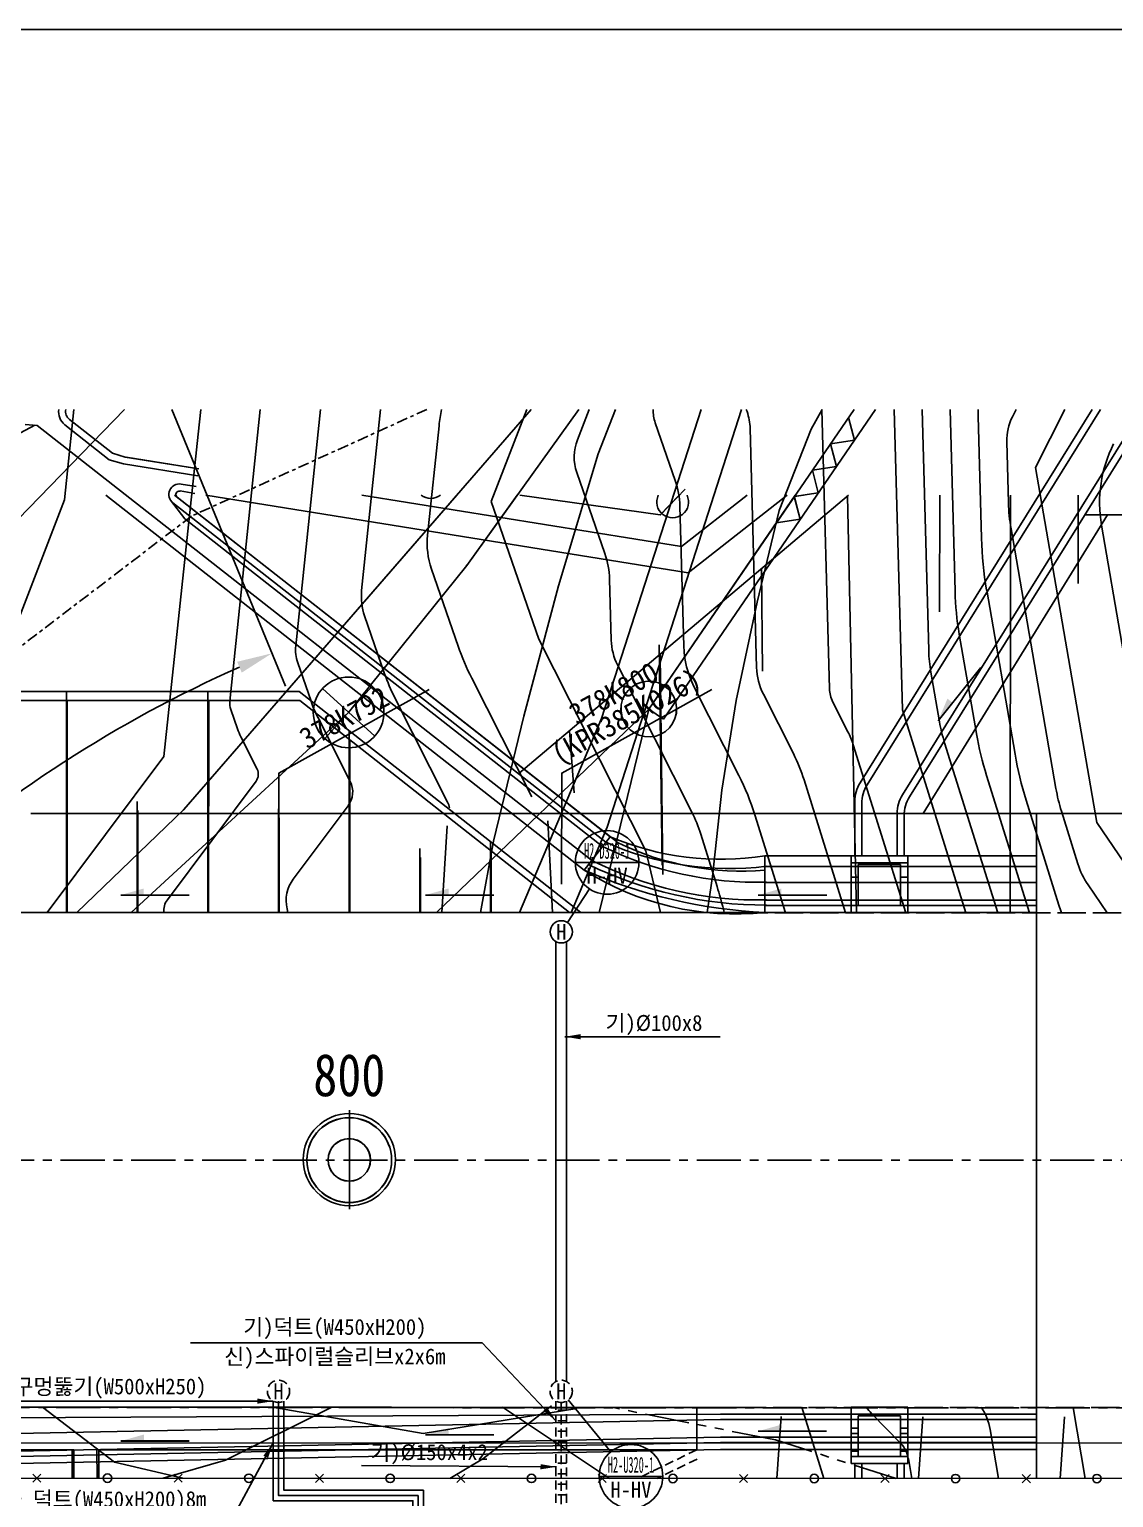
# Model space of a CAD drawing. Extents: x -143 to 185, y -2 to 126.
# Drawn here: x 43.11 to 73.8, y 35.12 to 76.66 of the extents above; entities that cross this region are included whole.
import ezdxf
from ezdxf.enums import TextEntityAlignment as Align

# ---------------------------------------------------------------- set-up
doc = ezdxf.new("R2010")
doc.units = 0
doc.header["$MEASUREMENT"] = 0
for name, pattern in [('A-CENTR01', [2, 1.25, -0.25, 0.25, -0.25]), ('CENTER', [2, 1.25, -0.25, 0.25, -0.25]), ('HIDDEN', [0.375, 0.25, -0.125]), ('PASUN', [1, 0.8, -0.2]), ('PHANTOM', [2.5, 1.25, -0.25, 0.25, -0.25, 0.25, -0.25])]:
    doc.linetypes.add(name, pattern=pattern)
for name, color, linetype in [('TT-BASE', 253, 'CONTINUOUS'), ('TT-CNTL', 1, 'A-CENTR01'), ('TT-LEAL', 1, 'CONTINUOUS'), ('TT-LEAT', 3, 'CONTINUOUS'), ('TX-PAPR', 2, 'CONTINUOUS'), ('TZ-LEAL', 1, 'CONTINUOUS'), ('TZ-LEAT', 3, 'CONTINUOUS'), ('TZ-LINE', 7, 'CONTINUOUS'), ('TZ-TEXT', 6, 'CONTINUOUS')]:
    doc.layers.add(name, color=color, linetype=linetype)
doc.styles.get("Standard").update_dxf_attribs({"font": 'GulimChe.ttf'})
doc.linetypes.add('TRACKS', pattern='A,0.15,[130,ltypeshp.shx,S=0.25,R=0,X=0,Y=0],0.15', length=0.3)
doc.dimstyles.new('D150', dxfattribs={"dimscale": 0.15, "dimtxt": 3, "dimasz": 3, "dimexe": 0.5, "dimexo": 0.5, "dimgap": 0.5, "dimtad": 1, "dimdec": 0, "dimzin": 1, "dimdsep": 46, "dimlunit": 6, "dimtxsty": 'Standard', "dimcen": 1, "dimclrd": 1, "dimclre": 1, "dimclrt": 3, "dimadec": 0, "dimazin": 0, "dimtfac": 1, "dimtdec": 0, "dimtix": 1, "dimtmove": 2, "dimatfit": 3, "dimfxl": 0, "dimtvp": 2, "dimlwd": -1, "dimlwe": -1, "dimarcsym": 0})

msp = doc.modelspace()

# ---------------------------------------------------------------- hatches: boundary and pattern name
at = {"layer": 'TT-BASE', "linetype": 'ByBlock'}
for points in [[(69.094, 57.725), (69.239, 57.609), (68.831, 57.099)], [(69.094, 57.725), (69.239, 57.609), (68.831, 57.099)], [(46.351, 52.353), (46.351, 52.168), (45.698, 52.168)], [(46.351, 52.353), (46.351, 52.168), (45.698, 52.168)], [(46.351, 52.35), (46.351, 52.164), (45.698, 52.164)], [(46.351, 52.35), (46.351, 52.164), (45.698, 52.164)], [(54.975, 52.353), (54.975, 52.168), (54.321, 52.168)], [(54.975, 52.353), (54.975, 52.168), (54.321, 52.168)], [(54.975, 52.35), (54.975, 52.165), (54.321, 52.164)], [(54.975, 52.35), (54.975, 52.165), (54.321, 52.164)], [(64.394, 52.353), (64.394, 52.168), (63.741, 52.168)], [(64.394, 52.353), (64.394, 52.168), (63.741, 52.168)], [(64.394, 52.35), (64.394, 52.165), (63.741, 52.164)], [(64.394, 52.35), (64.394, 52.165), (63.741, 52.164)], [(54.974, 37.083), (54.975, 36.898), (54.321, 36.898)], [(54.974, 37.083), (54.975, 36.898), (54.321, 36.898)], [(54.975, 37.08), (54.975, 36.895), (54.321, 36.894)], [(54.975, 37.08), (54.975, 36.895), (54.321, 36.894)], [(64.394, 37.183), (64.394, 36.998), (63.741, 36.998)], [(64.394, 37.183), (64.394, 36.998), (63.741, 36.998)], [(64.394, 37.18), (64.394, 36.995), (63.741, 36.994)], [(64.394, 37.18), (64.394, 36.995), (63.741, 36.994)], [(46.357, 36.905), (46.357, 36.719), (45.703, 36.719)], [(46.357, 36.905), (46.357, 36.719), (45.703, 36.719)]]:
    msp.add_hatch(color=256, dxfattribs=at).paths.add_polyline_path(points)

# ---------------------------------------------------------------- linework, layer by layer
at = {"layer": 'TT-BASE'}
for p, q in [((45.808, 65.908), (33.577, 53.318)), ((44.107, 63.349), (44.372, 65.908)), ((44.107, 63.349), (44.372, 65.908)), ((47.141, 65.908), (50.358, 58.082)), ((57.313, 65.909), (47.482, 54.586)), ((57.313, 65.909), (47.482, 54.586)), ((47.964, 65.908), (47.892, 65.206)), ((47.964, 65.908), (47.892, 65.206)), ((49.647, 65.908), (48.786, 57.654)), ((49.647, 65.908), (48.786, 57.654)), ((51.349, 65.908), (50.651, 59.218)), ((51.349, 65.908), (50.651, 59.218)), ((53.051, 65.909), (52.517, 60.783)), ((53.051, 65.909), (52.517, 60.783)), ((58.667, 65.909), (55.489, 61.496)), ((58.667, 65.909), (55.489, 61.496)), ((57.195, 65.909), (56.184, 63.298)), ((57.195, 65.909), (56.184, 63.298)), ((58.955, 65.909), (58.622, 65.05)), ((58.955, 65.909), (58.622, 65.05)), ((59.308, 57.162), (62.126, 65.909)), ((59.308, 57.162), (62.126, 65.909)), ((59.308, 57.162), (62.126, 65.909)), ((59.463, 54.091), (63.27, 65.909)), ((59.463, 54.091), (63.27, 65.909)), ((59.463, 54.091), (63.27, 65.909)), ((66.45, 65.909), (60.642, 57.43)), ((66.45, 65.909), (60.642, 57.43)), ((67.056, 65.909), (61.055, 57.148)), ((67.056, 65.909), (61.055, 57.148)), ((63.401, 65.909), (63.422, 65.848)), ((63.401, 65.909), (63.422, 65.848)), ((65.541, 65.909), (65.757, 58.007)), ((65.541, 65.909), (65.757, 58.007)), ((73.189, 65.909), (66.62, 55.343)), ((73.189, 65.909), (66.62, 55.343)), ((73.424, 65.909), (66.82, 55.286)), ((73.424, 65.909), (66.82, 55.286)), ((67.588, 65.909), (67.819, 57.406)), ((67.588, 65.909), (67.819, 57.406)), ((74.602, 65.909), (67.82, 55.001)), ((74.602, 65.909), (67.82, 55.001)), ((74.838, 65.909), (68.02, 54.944)), ((74.838, 65.909), (68.02, 54.944)), ((68.564, 59.084), (68.378, 65.909)), ((68.564, 59.084), (68.378, 65.909)), ((69.308, 60.762), (69.168, 65.909)), ((69.308, 60.762), (69.168, 65.909)), ((70.058, 62.264), (69.963, 65.721)), ((70.058, 62.264), (69.963, 65.721)), ((70.93, 65.696), (71.038, 65.909)), ((70.93, 65.696), (71.038, 65.909)), ((72.413, 65.909), (71.583, 64.269)), ((72.413, 65.909), (71.583, 64.269)), ((43.333, 65.452), (42.999, 65.486)), ((43.333, 65.452), (42.999, 65.486)), ((43.333, 65.452), (59.025, 53.15)), ((43.333, 65.452), (59.025, 53.15)), ((54.706, 65.447), (54.382, 62.348)), ((54.706, 65.447), (54.382, 62.348)), ((60.825, 65.53), (61.392, 63.896)), ((60.825, 65.53), (61.392, 63.896)), ((63.51, 65.368), (63.694, 58.609)), ((63.51, 65.368), (63.694, 58.609)), ((47.892, 65.206), (46.92, 56.089)), ((47.892, 65.206), (46.92, 56.089)), ((70.82, 63.266), (70.773, 64.995)), ((70.82, 63.266), (70.773, 64.995)), ((45.775, 64.364), (45.375, 64.486)), ((45.775, 64.364), (45.375, 64.486)), ((45.82, 64.559), (45.469, 64.667)), ((47.911, 64.223), (45.82, 64.559)), ((47.911, 64.223), (45.857, 64.553)), ((47.879, 64.026), (45.775, 64.364)), ((47.879, 64.026), (45.775, 64.364)), ((58.606, 64.122), (59.402, 61.827)), ((58.606, 64.122), (59.402, 61.827)), ((71.583, 64.269), (73.321, 54.218)), ((71.583, 64.269), (73.321, 54.218)), ((47.8, 63.532), (47.377, 63.6)), ((47.8, 63.532), (47.377, 63.6)), ((47.831, 63.73), (47.409, 63.797)), ((47.831, 63.73), (47.409, 63.797)), ((61.668, 63.652), (60.968, 62.913)), ((42.363, 58.818), (44.107, 63.349)), ((42.363, 58.818), (44.107, 63.349)), ((45.279, 63.482), (58.81, 52.874)), ((47.106, 63.344), (47.513, 62.81)), ((47.106, 63.344), (47.513, 62.81)), ((47.176, 63.265), (59.426, 53.662)), ((47.176, 63.265), (59.426, 53.662)), ((47.224, 63.482), (59.775, 53.642)), ((47.3, 63.423), (59.55, 53.819)), ((47.3, 63.423), (59.55, 53.819)), ((55.208, 63.482), (47.483, 54.586)), ((61.761, 61.287), (48.11, 63.482)), ((61.57, 62.027), (52.52, 63.482)), ((56.921, 63.482), (55.49, 61.496)), ((56.184, 63.298), (57.533, 59.408)), ((56.184, 63.298), (57.533, 59.408)), ((66.296, 63.482), (56.961, 55.605)), ((64.789, 63.482), (60.643, 57.43)), ((65.395, 63.482), (61.055, 57.147)), ((61.523, 63.175), (61.631, 59.211)), ((61.523, 63.175), (61.631, 59.211)), ((63.428, 63.482), (61.57, 62.027)), ((64.562, 63.482), (61.761, 61.287)), ((66.27, 63.461), (66.519, 51.667)), ((47.513, 62.81), (59.334, 53.544)), ((47.513, 62.81), (59.334, 53.544)), ((73.623, 62.925), (68.407, 54.475)), ((73.623, 62.925), (68.407, 54.475)), ((72.164, 55.184), (70.894, 62.531)), ((72.164, 55.184), (70.894, 62.531)), ((73.453, 62.637), (74.607, 55.96)), ((73.453, 62.637), (74.607, 55.96)), ((54.493, 61.39), (55.249, 59.211)), ((54.493, 61.39), (55.249, 59.211)), ((59.533, 61.106), (59.58, 59.378)), ((59.533, 61.106), (59.58, 59.378)), ((63.833, 61.404), (63.857, 58.505)), ((71.006, 56.151), (70.204, 60.793)), ((71.006, 56.151), (70.204, 60.793)), ((52.6, 60.065), (53.167, 58.43)), ((52.6, 60.065), (53.167, 58.43)), ((57.533, 59.408), (60.561, 53.414)), ((57.533, 59.408), (60.561, 53.414)), ((69.916, 56.734), (69.429, 59.548)), ((69.916, 56.734), (69.429, 59.548)), ((60.94, 59.246), (61.017, 53.011)), ((60.94, 59.246), (61.017, 53.011)), ((50.707, 58.739), (51.084, 57.65)), ((50.707, 58.739), (51.084, 57.65)), ((59.758, 58.677), (61.862, 54.51)), ((59.758, 58.677), (61.862, 54.51)), ((60.964, 58.983), (61.036, 52.747)), ((55.633, 58.303), (57.329, 54.947)), ((55.633, 58.303), (57.329, 54.947)), ((68.867, 57.07), (68.624, 58.477)), ((68.867, 57.07), (68.624, 58.477)), ((50.749, 57.923), (42.165, 57.923)), ((50.749, 57.923), (42.165, 57.923)), ((44.165, 51.673), (44.165, 57.923)), ((44.165, 51.673), (44.165, 57.923)), ((48.165, 51.673), (48.165, 57.923)), ((48.165, 51.673), (48.165, 57.923)), ((50.749, 57.923), (58.715, 51.678)), ((50.749, 57.923), (58.715, 51.678)), ((53.455, 57.75), (54.948, 54.794)), ((53.455, 57.75), (54.948, 54.794)), ((61.92, 58.068), (63.192, 55.55)), ((61.92, 58.068), (63.192, 55.55)), ((63.887, 57.847), (64.734, 56.169)), ((63.887, 57.847), (64.734, 56.169)), ((50.772, 57.669), (42.188, 57.675)), ((44.183, 51.674), (44.188, 57.674)), ((52.148, 57.336), (45.996, 51.674)), ((52.148, 57.336), (45.996, 51.674)), ((52.148, 57.336), (45.996, 51.674)), ((48.183, 51.675), (48.188, 57.671)), ((48.813, 57.414), (49.002, 56.869)), ((48.813, 57.414), (49.002, 56.869)), ((50.772, 57.669), (58.4, 51.678)), ((60.643, 57.43), (54.638, 51.678)), ((60.642, 57.43), (54.638, 51.678)), ((60.642, 57.43), (54.638, 51.678)), ((65.853, 57.626), (66.277, 56.787)), ((65.853, 57.626), (66.277, 56.787)), ((67.819, 57.406), (69.614, 51.667)), ((67.819, 57.406), (69.614, 51.667)), ((51.277, 57.196), (52.195, 55.379)), ((51.277, 57.196), (52.195, 55.379)), ((56.986, 51.678), (59.308, 57.162)), ((56.986, 51.678), (59.308, 57.162)), ((49.098, 56.642), (49.557, 55.734)), ((49.098, 56.642), (49.557, 55.734)), ((52.165, 51.673), (52.165, 56.813)), ((52.165, 51.673), (52.165, 56.813)), ((52.183, 51.678), (52.187, 56.557)), ((58.395, 56.815), (58.529, 55.063)), ((46.92, 56.089), (43.622, 51.674)), ((46.92, 56.089), (43.622, 51.674)), ((66.428, 56.415), (67.913, 51.667)), ((66.428, 56.415), (67.913, 51.667)), ((70.515, 51.667), (69.011, 56.476)), ((70.515, 51.667), (69.011, 56.476)), ((49.528, 55.393), (47.019, 52.034)), ((49.528, 55.393), (47.019, 52.034)), ((65.036, 55.425), (66.211, 51.667)), ((65.036, 55.425), (66.211, 51.667)), ((71.416, 51.667), (70.202, 55.547)), ((71.416, 51.667), (70.202, 55.547)), ((72.249, 51.885), (71.319, 54.856)), ((72.249, 51.885), (71.319, 54.856)), ((47.483, 54.586), (44.453, 51.674)), ((47.482, 54.586), (44.453, 51.674)), ((47.482, 54.586), (44.453, 51.674)), ((46.165, 51.673), (46.165, 54.811)), ((46.165, 51.673), (46.165, 54.811)), ((46.183, 51.674), (46.185, 54.56)), ((50.165, 51.673), (50.165, 54.61)), ((50.165, 51.673), (50.165, 54.61)), ((52.135, 54.696), (50.58, 52.614)), ((52.135, 54.696), (50.58, 52.614)), ((63.645, 54.434), (64.51, 51.667)), ((63.645, 54.434), (64.51, 51.667)), ((66.469, 53.275), (66.469, 54.815)), ((66.469, 53.275), (66.469, 54.815)), ((66.669, 53.275), (66.669, 54.758)), ((66.669, 53.275), (66.669, 54.758)), ((67.669, 53.275), (67.669, 54.473)), ((67.669, 53.275), (67.669, 54.473)), ((71.611, 35.656), (71.611, 54.475)), ((71.611, 35.656), (71.611, 54.475)), ((72.785, 53.051), (72.32, 54.537)), ((72.785, 53.051), (72.32, 54.537)), ((50.183, 51.675), (50.185, 54.356)), ((54.79, 51.678), (54.935, 54.127)), ((54.79, 51.678), (54.935, 54.127)), ((57.917, 51.678), (57.789, 54.267)), ((57.917, 51.678), (57.789, 54.267)), ((58.441, 51.678), (59.463, 54.091)), ((58.441, 51.678), (59.463, 54.091)), ((67.869, 53.275), (67.869, 54.415)), ((67.869, 53.275), (67.869, 54.415)), ((73.321, 54.218), (75.056, 51.667)), ((73.321, 54.218), (75.056, 51.667)), ((56.165, 51.673), (56.165, 53.677)), ((56.165, 51.673), (56.165, 53.677)), ((58.809, 52.875), (59.55, 53.819)), ((58.809, 52.875), (59.55, 53.819)), ((62.112, 53.894), (62.577, 52.408)), ((62.112, 53.894), (62.577, 52.408)), ((54.165, 51.673), (54.165, 53.484)), ((54.165, 51.673), (54.165, 53.484)), ((54.183, 51.678), (54.184, 53.226)), ((56.183, 51.678), (56.184, 53.418)), ((60.561, 53.414), (60.973, 51.678)), ((60.561, 53.414), (60.973, 51.678)), ((63.93, 51.675), (63.93, 53.278)), ((63.93, 51.675), (63.93, 53.278)), ((66.369, 53.281), (66.369, 51.681)), ((66.369, 53.281), (66.369, 51.681)), ((66.369, 53.281), (66.369, 51.681)), ((66.369, 53.281), (66.369, 51.681)), ((66.369, 53.278), (67.969, 53.278)), ((66.369, 53.278), (66.369, 51.678)), ((66.369, 53.278), (66.369, 51.678)), ((66.369, 53.278), (67.969, 53.278)), ((67.969, 53.278), (66.369, 53.278)), ((66.369, 53.278), (67.969, 53.278)), ((66.369, 53.278), (66.369, 51.678)), ((66.369, 53.278), (66.369, 51.678)), ((66.369, 53.278), (67.969, 53.278)), ((67.969, 53.278), (66.369, 53.278)), ((67.969, 53.281), (67.969, 51.681)), ((67.969, 53.281), (67.969, 51.681)), ((67.969, 53.281), (67.969, 51.681)), ((67.969, 53.281), (67.969, 51.681)), ((67.969, 53.278), (67.969, 51.678)), ((67.969, 53.278), (67.969, 51.678)), ((67.969, 53.278), (67.969, 51.678)), ((67.969, 53.278), (67.969, 51.678)), ((62.003, 52.866), (62.002, 52.866)), ((63.93, 52.875), (63.93, 51.675)), ((63.93, 52.875), (63.93, 51.675)), ((63.93, 52.874), (63.93, 51.674)), ((66.369, 53.081), (67.969, 53.081)), ((66.369, 53.081), (67.969, 53.081)), ((66.569, 53.031), (67.769, 53.031)), ((66.569, 53.031), (66.569, 51.881)), ((66.569, 53.031), (67.769, 53.031)), ((66.569, 53.031), (66.569, 51.881)), ((67.769, 53.031), (67.769, 51.881)), ((67.769, 53.031), (67.769, 51.881)), ((67.769, 53.028), (67.769, 51.878)), ((67.769, 53.028), (67.769, 51.878)), ((66.369, 52.678), (66.569, 52.678)), ((66.369, 52.678), (66.569, 52.678)), ((67.769, 52.678), (67.969, 52.678)), ((67.769, 52.678), (67.969, 52.678)), ((73.609, 51.667), (73.072, 52.457)), ((73.609, 51.667), (73.072, 52.457)), ((41.679, 51.675), (50.965, 51.675)), ((41.679, 51.674), (50.965, 51.675)), ((41.679, 51.674), (50.965, 51.675)), ((50.407, 51.781), (50.432, 51.675)), ((50.407, 51.781), (50.432, 51.675)), ((62.754, 51.765), (62.784, 51.637)), ((62.754, 51.765), (62.784, 51.637)), ((66.369, 51.678), (67.969, 51.678)), ((66.369, 51.678), (67.969, 51.678)), ((66.369, 51.678), (67.969, 51.678)), ((66.369, 51.678), (67.969, 51.678)), ((52.169, 46.078), (52.169, 43.278)), ((52.169, 46.078), (52.169, 43.278)), ((42.118, 37.674), (50.965, 37.674)), ((42.118, 37.674), (50.965, 37.674)), ((42.118, 37.674), (50.965, 37.674)), ((42.265, 37.374), (62.669, 37.477)), ((42.265, 37.374), (62.669, 37.477)), ((45.527, 36.123), (43.484, 37.675)), ((45.527, 36.123), (43.484, 37.675)), ((48.664, 36.177), (51.677, 37.675)), ((48.664, 36.177), (51.677, 37.675)), ((48.664, 36.177), (51.677, 37.675)), ((49.991, 37.675), (54.26, 36.931)), ((49.991, 37.675), (54.26, 36.931)), ((52.561, 37.674), (53.365, 37.674)), ((52.561, 37.674), (53.365, 37.674)), ((52.561, 37.674), (53.365, 37.674)), ((52.567, 37.667), (53.365, 37.667)), ((53.365, 37.667), (63.163, 37.667)), ((54.26, 36.931), (58.607, 37.639)), ((54.26, 36.931), (58.607, 37.639)), ((58.607, 37.639), (58.614, 37.676)), ((58.607, 37.639), (58.614, 37.676)), ((62.004, 36.473), (62.004, 37.674)), ((64.977, 37.677), (65.594, 35.659)), ((64.977, 37.677), (65.594, 35.659)), ((66.369, 37.681), (67.969, 37.681)), ((66.369, 37.681), (66.369, 36.081)), ((66.369, 37.681), (66.369, 36.081)), ((66.369, 37.681), (67.969, 37.681)), ((66.369, 37.681), (66.369, 36.081)), ((66.369, 37.681), (66.369, 36.081)), ((66.369, 37.481), (67.969, 37.481)), ((66.369, 37.481), (67.969, 37.481)), ((67.825, 37.681), (66.512, 37.681)), ((67.825, 37.681), (66.512, 37.681)), ((66.541, 37.681), (67.797, 37.681)), ((66.541, 37.681), (67.797, 37.681)), ((66.569, 37.431), (67.769, 37.431)), ((66.569, 37.431), (66.569, 36.281)), ((66.569, 37.431), (67.769, 37.431)), ((66.569, 37.431), (66.569, 36.281)), ((66.942, 37.501), (67.768, 36.656)), ((66.942, 37.501), (67.768, 36.656)), ((67.769, 37.431), (67.769, 36.281)), ((67.769, 37.431), (67.769, 36.281)), ((67.969, 37.681), (67.969, 36.081)), ((67.969, 37.681), (67.969, 36.081)), ((67.969, 37.681), (67.969, 36.081)), ((67.969, 37.681), (67.969, 36.081)), ((72.653, 37.667), (72.992, 35.656)), ((72.653, 37.667), (72.992, 35.656)), ((62.669, 37.327), (42.265, 36.924)), ((62.669, 37.327), (42.265, 36.924)), ((66.369, 37.081), (66.569, 37.081)), ((66.369, 37.081), (66.569, 37.081)), ((67.769, 37.081), (67.969, 37.081)), ((67.769, 37.081), (67.969, 37.081)), ((70.303, 37.047), (70.537, 35.657)), ((70.303, 37.047), (70.537, 35.657)), ((42.265, 36.424), (62.669, 36.827)), ((42.265, 36.424), (62.669, 36.827)), ((62.669, 36.677), (42.265, 36.274)), ((62.669, 36.677), (42.265, 36.274)), ((66.369, 36.931), (66.569, 36.931)), ((66.369, 36.931), (66.569, 36.931)), ((67.769, 36.931), (67.969, 36.931)), ((67.769, 36.931), (67.969, 36.931)), ((44.375, 36.473), (26.275, 36.473)), ((42.265, 36.074), (62.669, 36.477)), ((42.265, 36.074), (62.669, 36.477)), ((44.328, 35.668), (44.327, 36.473)), ((44.328, 35.668), (44.327, 36.473)), ((44.376, 35.668), (44.375, 36.473)), ((45.028, 35.668), (45.027, 36.473)), ((45.028, 35.668), (45.027, 36.473)), ((62.004, 36.473), (45.075, 36.473)), ((45.076, 35.668), (45.075, 36.473)), ((46.902, 35.667), (48.664, 36.177)), ((46.902, 35.667), (48.664, 36.177)), ((46.902, 35.667), (48.664, 36.177)), ((66.369, 36.431), (66.569, 36.431)), ((66.369, 36.431), (66.569, 36.431)), ((66.369, 36.281), (67.969, 36.281)), ((66.369, 36.281), (67.969, 36.281)), ((67.769, 36.431), (67.969, 36.431)), ((67.769, 36.431), (67.969, 36.431)), ((67.987, 36.226), (68.083, 35.658)), ((67.987, 36.226), (68.083, 35.658)), ((43.209, 35.553), (43.441, 35.784)), ((43.209, 35.784), (43.44, 35.553)), ((47.456, 35.667), (45.527, 36.123)), ((47.456, 35.667), (45.527, 36.123)), ((47.209, 35.782), (47.44, 35.551)), ((47.209, 35.551), (47.441, 35.782)), ((51.209, 35.549), (51.441, 35.781)), ((51.209, 35.781), (51.44, 35.549)), ((55.209, 35.548), (55.441, 35.779)), ((55.209, 35.779), (55.44, 35.548)), ((59.209, 35.777), (59.44, 35.546)), ((59.209, 35.546), (59.441, 35.777)), ((63.209, 35.544), (63.441, 35.776)), ((63.209, 35.776), (63.44, 35.544)), ((66.369, 36.081), (67.969, 36.081)), ((66.369, 36.081), (67.969, 36.081)), ((66.469, 36.075), (66.469, 35.659)), ((66.469, 36.075), (66.469, 35.659)), ((66.569, 36.081), (67.569, 36.081)), ((66.569, 36.081), (67.569, 36.081)), ((66.669, 36.075), (66.669, 35.659)), ((66.669, 36.075), (66.669, 35.659)), ((67.209, 35.543), (67.441, 35.774)), ((67.209, 35.774), (67.44, 35.543)), ((67.669, 36.075), (67.669, 35.658)), ((67.669, 36.075), (67.669, 35.658)), ((71.209, 35.772), (71.44, 35.541)), ((71.209, 35.541), (71.441, 35.772))]:
    msp.add_line(p, q, dxfattribs=at)
at = {"layer": 'TT-BASE', "linetype": 'CENTER', "ltscale": 0.25}
for p, q in [((54.363, 65.909), (47.706, 62.891)), ((47.706, 62.891), (34.294, 52.665))]:
    msp.add_line(p, q, dxfattribs=at)
at = {"layer": 'TT-BASE', "linetype": 'Continuous'}
for p, q in [((59.699, 65.909), (59.209, 64.647)), ((59.699, 65.909), (59.209, 64.647)), ((59.699, 65.909), (59.209, 64.647)), ((65.239, 65.349), (65.545, 65.909)), ((65.239, 65.349), (65.545, 65.909)), ((66.462, 65.041), (66.295, 65.683)), ((66.462, 65.041), (66.295, 65.683)), ((45.375, 64.486), (44.115, 65.475)), ((45.469, 64.667), (44.254, 65.62)), ((64.333, 63.046), (65.239, 65.349)), ((64.333, 63.046), (65.239, 65.349)), ((65.783, 64.936), (66.462, 65.041)), ((65.783, 64.936), (66.462, 65.041)), ((65.95, 64.295), (65.783, 64.936)), ((65.95, 64.295), (65.783, 64.936)), ((59.209, 64.647), (58.091, 60.912)), ((59.209, 64.647), (58.091, 60.912)), ((59.209, 64.647), (58.091, 60.912)), ((65.272, 64.189), (65.95, 64.295)), ((65.272, 64.189), (65.95, 64.295)), ((65.439, 63.548), (65.272, 64.189)), ((65.439, 63.548), (65.272, 64.189)), ((60.968, 62.921), (56.99, 63.482)), ((61.5, 63.482), (60.968, 62.921)), ((64.76, 63.442), (65.439, 63.548)), ((64.76, 63.442), (65.439, 63.548)), ((64.927, 62.801), (64.76, 63.442)), ((64.927, 62.801), (64.76, 63.442)), ((64.761, 63.442), (65.022, 63.482)), ((64.928, 62.8), (64.761, 63.442)), ((68.876, 63.482), (68.873, 60.178)), ((70.876, 63.482), (70.866, 51.667)), ((72.793, 63.483), (72.791, 60.985)), ((63.705, 60.452), (64.333, 63.046)), ((63.705, 60.452), (64.333, 63.046)), ((64.249, 62.696), (64.927, 62.801)), ((64.249, 62.696), (64.927, 62.801)), ((64.249, 62.695), (64.928, 62.8)), ((52.148, 57.336), (55.49, 61.496)), ((52.148, 57.336), (55.489, 61.496)), ((52.148, 57.336), (55.489, 61.496)), ((58.091, 60.912), (57.108, 57.229)), ((58.091, 60.912), (57.108, 57.229)), ((58.091, 60.912), (57.108, 57.229)), ((63.114, 57.676), (63.705, 60.452)), ((63.114, 57.676), (63.705, 60.452)), ((52.889, 56.665), (51.407, 58.008)), ((52.889, 56.665), (51.407, 58.008)), ((51.476, 56.595), (52.819, 58.077)), ((51.476, 56.595), (52.819, 58.077)), ((59.234, 51.678), (60.642, 57.43)), ((59.234, 51.678), (60.642, 57.43)), ((59.235, 51.678), (60.643, 57.43)), ((61.055, 57.148), (60.642, 57.43)), ((61.055, 57.148), (60.642, 57.43)), ((61.055, 57.147), (60.643, 57.43)), ((62.709, 55.134), (63.114, 57.676)), ((62.709, 55.134), (63.114, 57.676)), ((57.108, 57.229), (56.244, 53.694)), ((57.108, 57.229), (56.244, 53.694)), ((57.108, 57.229), (56.244, 53.694)), ((62.443, 52.695), (62.709, 55.134)), ((62.443, 52.695), (62.709, 55.134)), ((56.244, 53.694), (55.883, 51.678)), ((56.244, 53.694), (55.883, 51.678)), ((56.244, 53.694), (55.883, 51.678)), ((62.294, 51.671), (62.443, 52.695)), ((62.294, 51.671), (62.443, 52.695)), ((55.95, 36.219), (57.888, 37.719)), ((55.95, 36.219), (57.888, 37.719)), ((56.506, 37.676), (59.528, 35.662)), ((56.507, 37.676), (59.529, 35.662)), ((56.507, 37.676), (59.529, 35.662)), ((64.266, 35.66), (64.386, 37.409)), ((68.275, 35.658), (68.395, 37.406)), ((72.285, 35.656), (72.405, 37.402)), ((55.015, 35.663), (55.95, 36.219)), ((55.015, 35.663), (55.95, 36.219))]:
    msp.add_line(p, q, dxfattribs=at)
at = {"layer": 'TT-BASE', "linetype": 'ByBlock'}
for p, q in [((72.982, 62.925), (103.773, 62.925)), ((72.982, 62.925), (102.87, 62.925)), ((70.038, 58.61), (68.831, 57.099)), ((70.038, 58.61), (68.831, 57.099)), ((43.155, 54.475), (82.85, 54.475)), ((43.155, 54.475), (82.85, 54.475)), ((71.604, 54.475), (82.85, 54.475)), ((71.604, 54.475), (82.85, 54.475)), ((71.605, 54.478), (82.85, 54.478)), ((71.605, 54.478), (82.85, 54.478)), ((71.611, 54.478), (82.85, 54.478)), ((71.611, 54.478), (82.85, 54.478)), ((71.605, 53.278), (63.93, 53.278)), ((71.605, 53.278), (63.93, 53.278)), ((71.605, 52.975), (63.93, 52.975)), ((71.605, 52.975), (63.93, 52.975)), ((71.605, 52.525), (63.93, 52.525)), ((71.605, 52.525), (63.93, 52.525)), ((47.632, 52.168), (45.698, 52.168)), ((47.632, 52.168), (45.698, 52.168)), ((47.632, 52.165), (45.698, 52.164)), ((47.632, 52.165), (45.698, 52.164)), ((56.256, 52.168), (54.321, 52.168)), ((56.256, 52.168), (54.321, 52.168)), ((56.256, 52.165), (54.321, 52.164)), ((56.256, 52.165), (54.321, 52.164)), ((65.676, 52.168), (63.741, 52.168)), ((65.676, 52.168), (63.741, 52.168)), ((65.675, 52.165), (63.741, 52.164)), ((65.675, 52.165), (63.741, 52.164)), ((71.605, 52.025), (63.93, 52.025)), ((71.605, 52.025), (63.93, 52.025)), ((71.605, 51.678), (43.155, 51.678)), ((71.605, 51.678), (43.155, 51.678)), ((71.605, 51.875), (63.93, 51.875)), ((71.605, 51.875), (63.93, 51.875)), ((52.56, 37.675), (28.116, 37.672)), ((52.56, 37.675), (28.116, 37.672)), ((52.561, 37.675), (43.155, 37.675)), ((52.561, 37.675), (43.155, 37.675)), ((71.609, 37.478), (62.669, 37.477)), ((71.609, 37.478), (62.669, 37.477)), ((71.609, 37.328), (62.669, 37.327)), ((71.609, 37.328), (62.669, 37.327)), ((65.675, 36.998), (63.741, 36.998)), ((65.675, 36.998), (63.741, 36.998)), ((65.675, 36.995), (63.741, 36.994)), ((65.675, 36.995), (63.741, 36.994)), ((47.638, 36.723), (45.703, 36.723)), ((47.638, 36.723), (45.703, 36.723)), ((47.638, 36.72), (45.703, 36.719)), ((47.638, 36.72), (45.703, 36.719)), ((56.256, 36.898), (54.321, 36.898)), ((56.256, 36.898), (54.321, 36.898)), ((56.256, 36.895), (54.321, 36.894)), ((56.256, 36.895), (54.321, 36.894)), ((71.609, 36.828), (62.669, 36.827)), ((71.609, 36.828), (62.669, 36.827)), ((71.609, 36.678), (62.669, 36.677)), ((71.609, 36.678), (62.669, 36.677)), ((71.609, 36.478), (62.669, 36.477)), ((71.609, 36.478), (62.669, 36.477)), ((67.869, 35.658), (67.869, 36.075)), ((67.869, 35.658), (67.869, 36.075))]:
    msp.add_line(p, q, dxfattribs=at)
at = {"layer": 'TT-BASE', "linetype": 'PASUN'}
for p, q in [((63.208, 51.667), (118.697, 51.667)), ((63.163, 37.667), (118.698, 37.667))]:
    msp.add_line(p, q, dxfattribs=at)
at = {"layer": 'TT-BASE', "linetype": 'PHANTOM'}
for p, q in [((64.231, 36.749), (59.686, 37.655)), ((64.231, 36.749), (59.686, 37.655)), ((64.231, 36.749), (59.686, 37.655)), ((67.641, 35.658), (64.231, 36.749)), ((67.641, 35.658), (64.231, 36.749)), ((67.641, 35.658), (64.231, 36.749))]:
    msp.add_line(p, q, dxfattribs=at)
at = {"layer": 'TT-BASE', "linetype": 'HIDDEN'}
for p, q in [((62.004, 36.473), (60.332, 35.661)), ((62.004, 36.473), (60.332, 35.661)), ((62.009, 36.21), (60.878, 35.661))]:
    msp.add_line(p, q, dxfattribs=at)
at = {"layer": 'TT-BASE', "linetype": 'CENTER'}
msp.add_lwpolyline([(31.872, 37.673), (77.04, 37.654)], dxfattribs=at)
at = {"layer": 'TT-BASE'}
msp.add_lwpolyline([(32.866, 36.673), (75.999, 36.655)], dxfattribs=at)
at = {"layer": 'TT-BASE', "flags": 128}
msp.add_lwpolyline([(33.852, 35.672), (74.828, 35.655), (74.619, 8.716), (63.659, 8.865)], dxfattribs=at)
at = {"layer": 'TT-BASE', "linetype": 'Continuous'}
for centre, radius in [((52.148, 57.336), 1), ((52.148, 57.336), 1), ((52.165, 44.673), 1.2), ((52.165, 44.666), 1.2), ((52.165, 44.673), 0.6), ((52.167, 44.676), 0.6), ((52.167, 44.676), 0.6)]:
    msp.add_circle(centre, radius, dxfattribs=at)
at = {"layer": 'TT-BASE'}
for centre, radius in [((52.169, 44.682), 1.305), ((45.325, 35.667), 0.12), ((49.325, 35.666), 0.12), ((53.325, 35.664), 0.12), ((57.325, 35.662), 0.12), ((61.325, 35.661), 0.12), ((65.325, 35.659), 0.12), ((69.325, 35.657), 0.12), ((73.325, 35.656), 0.12)]:
    msp.add_circle(centre, radius, dxfattribs=at)
at = {"layer": 'TT-BASE', "linetype": 'Continuous'}
for centre, radius, start, end in [((44.392, 65.829), 0.45, 169.8214, 231.9053), ((44.439, 65.856), 0.3, 169.915, 231.9053), ((63.751, 25.501), 44.9, 117.1376, 154.4688), ((54.473, 63.838), 0.45, 232.1466, 307.8541), ((61.318, 63.29), 0.45, 154.7419, 25.2588)]:
    msp.add_arc(centre, radius, start, end, dxfattribs=at)
at = {"layer": 'TT-BASE'}
for centre, radius, start, end in [((59.45, 64.952), 4.77, 168.4345, 174.0446), ((59.45, 64.952), 4.77, 168.4345, 174.0446), ((61.779, 65.861), 1.01, 177.3005, 199.1288), ((61.779, 65.861), 1.01, 177.3005, 199.1288), ((61.912, 65.324), 1.599, 1.5592, 19.1288), ((61.912, 65.324), 1.599, 1.5592, 19.1288), ((72.893, 65.801), 2.931, 177.8975, 181.5592), ((72.893, 65.801), 2.931, 177.8975, 181.5592), ((72.238, 65.035), 1.465, 153.1789, 181.5592), ((72.238, 65.035), 1.465, 153.1789, 181.5592), ((59.878, 64.564), 1.347, 158.8295, 199.1288), ((59.878, 64.564), 1.347, 158.8295, 199.1288), ((77.097, 63.267), 3.698, 153.1789, 189.8081), ((77.097, 63.267), 3.698, 153.1789, 189.8081), ((47.361, 63.501), 0.3, 80.8675, 231.9053), ((47.361, 63.501), 0.3, 80.8675, 231.9053), ((47.361, 63.501), 0.1, 80.8675, 231.9053), ((47.361, 63.501), 0.1, 80.8675, 231.9053), ((59.126, 63.11), 2.398, 1.5592, 19.1288), ((59.126, 63.11), 2.398, 1.5592, 19.1288), ((75.957, 63.406), 5.139, 181.5592, 189.8081), ((75.957, 63.406), 5.139, 181.5592, 189.8081), ((56.592, 62.118), 2.221, 174.0446, 199.1288), ((56.592, 62.118), 2.221, 174.0446, 199.1288), ((80.331, 62.544), 10.278, 181.5592, 189.8081), ((80.331, 62.544), 10.278, 181.5592, 189.8081), ((57.136, 61.041), 2.398, 1.5592, 19.1288), ((57.136, 61.041), 2.398, 1.5592, 19.1288), ((54.174, 60.61), 1.666, 174.0446, 199.1288), ((54.174, 60.61), 1.666, 174.0446, 199.1288), ((77.792, 60.993), 8.487, 181.5592, 189.8081), ((77.792, 60.993), 8.487, 181.5592, 189.8081), ((51.756, 59.103), 1.111, 174.0446, 199.1288), ((51.756, 59.103), 1.111, 174.0446, 199.1288), ((62.209, 61.625), 7.367, 199.1288, 206.8032), ((62.209, 61.625), 7.367, 199.1288, 206.8032), ((61.235, 59.423), 1.655, 181.5592, 206.8032), ((61.235, 59.423), 1.655, 181.5592, 206.8032), ((64.329, 59.285), 2.699, 181.5592, 206.8032), ((64.329, 59.285), 2.699, 181.5592, 206.8032), ((72.805, 59.199), 4.243, 181.5592, 189.8081), ((72.805, 59.199), 4.243, 181.5592, 189.8081), ((63.751, 25.501), 36.227, 113.9278, 131.8259), ((65.492, 58.658), 1.799, 181.5592, 206.8032), ((65.492, 58.658), 1.799, 181.5592, 206.8032), ((58.387, 60.241), 5.526, 199.1288, 206.8032), ((58.387, 60.241), 5.526, 199.1288, 206.8032), ((66.656, 58.032), 0.9, 181.5592, 206.8032), ((66.656, 58.032), 0.9, 181.5592, 206.8032), ((49.338, 57.596), 0.555, 174.0446, 199.1288), ((49.338, 57.596), 0.555, 174.0446, 199.1288), ((54.565, 58.857), 3.684, 199.1288, 206.8032), ((54.565, 58.857), 3.684, 199.1288, 206.8032), ((73.433, 57.859), 4.633, 189.8081, 197.3654), ((73.433, 57.859), 4.633, 189.8081, 197.3654), ((50.742, 57.473), 1.842, 199.1288, 206.8032), ((50.742, 57.473), 1.842, 199.1288, 206.8032), ((64.099, 55.687), 2.44, 17.3654, 26.8032), ((64.099, 55.687), 2.44, 17.3654, 26.8032), ((79.046, 58.312), 9.266, 189.8081, 197.3654), ((79.046, 58.312), 9.266, 189.8081, 197.3654), ((60.378, 53.968), 4.881, 17.3654, 26.8032), ((60.378, 53.968), 4.881, 17.3654, 26.8032), ((80.961, 57.872), 10.102, 189.8081, 197.3654), ((80.961, 57.872), 10.102, 189.8081, 197.3654), ((49.267, 55.587), 0.325, 323.2401, 26.8032), ((49.267, 55.587), 0.325, 323.2401, 26.8032), ((51.614, 55.086), 0.65, 323.2401, 26.8032), ((51.614, 55.086), 0.65, 323.2401, 26.8032), ((56.657, 52.249), 7.321, 17.3654, 26.8032), ((56.657, 52.249), 7.321, 17.3654, 26.8032), ((67.469, 54.815), 1, 148.1274, 180.0004), ((67.469, 54.815), 1, 148.1274, 180.0004), ((67.669, 54.758), 1, 148.1274, 180.0004), ((67.669, 54.758), 1, 148.1274, 180.0004), ((68.669, 54.473), 1, 148.1274, 180.0004), ((68.669, 54.473), 1, 148.1274, 180.0004), ((68.869, 54.415), 1, 148.1274, 180.0004), ((68.869, 54.415), 1, 148.1274, 180.0004), ((77.141, 56.045), 5.051, 189.8081, 197.3654), ((77.141, 56.045), 5.051, 189.8081, 197.3654), ((54.448, 54.541), 0.56, 9.6115, 26.8032), ((54.448, 54.541), 0.56, 9.6115, 26.8032), ((58.255, 52.688), 4.041, 17.3654, 26.8032), ((58.255, 52.688), 4.041, 17.3654, 26.8032), ((62.924, 61.5), 8.584, 245.9545, 277.0093), ((62.924, 61.5), 8.584, 245.9545, 277.0093), ((62.676, 61.129), 7.95, 246.8442, 279.0722), ((62.676, 61.129), 7.95, 246.8442, 279.0722), ((63.255, 60.846), 8, 244.2179, 274.8401), ((63.703, 62.441), 9.912, 243.8462, 271.5508), ((63.703, 62.441), 9.912, 243.8462, 271.5508), ((64.596, 66.044), 14.384, 246.2784, 267.3443), ((64.596, 66.044), 14.384, 246.2784, 267.3443), ((63.094, 59.631), 8, 237.6203, 275.9983), ((63.954, 63.422), 11.539, 244.2061, 270.0858), ((63.954, 63.422), 11.539, 244.2061, 270.0858), ((63.72, 62.422), 10.393, 243.145, 271.3856), ((63.72, 62.422), 10.393, 243.145, 271.3856), ((74.933, 53.723), 2.251, 197.3654, 214.2233), ((74.933, 53.723), 2.251, 197.3654, 214.2233), ((51.385, 52.013), 1.005, 143.2401, 193.3322), ((51.385, 52.013), 1.005, 143.2401, 193.3322), ((53.534, 49.581), 9.474, 13.3322, 17.3654), ((53.534, 49.581), 9.474, 13.3322, 17.3654), ((47.421, 51.733), 0.503, 143.2401, 186.6957), ((47.421, 51.733), 0.503, 143.2401, 186.6957), ((76.546, 53.228), 4.503, 197.3654, 200.291), ((76.546, 53.228), 4.503, 197.3654, 200.291), ((67.704, 38.246), 1.066, 212.0314, 224.3683), ((67.704, 38.246), 1.066, 212.0314, 224.3683), ((68.71, 36.778), 1.616, 9.5691, 33.819), ((68.71, 36.778), 1.616, 9.5691, 33.819), ((67.19, 36.091), 0.808, 9.5691, 44.3683), ((67.19, 36.091), 0.808, 9.5691, 44.3683)]:
    msp.add_arc(centre, radius, start, end, dxfattribs=at)
for centre, start_param, end_param in [((60.642, 57.43), 5.497824, 11.781009), ((60.642, 57.43), 5.497824, 11.781009), ((60.643, 57.43), 5.497787380180553, 11.78097268736014)]:
    msp.add_ellipse(centre, major_axis=(-0.584, 0.529), ratio=1, start_param=start_param, end_param=end_param, dxfattribs=at)
for p in [(55.489, 61.496), (55.489, 61.496), (55.49, 61.496), (52.148, 57.336), (52.148, 57.336), (52.148, 57.336), (52.148, 57.336), (52.148, 57.336), (52.148, 57.336), (60.642, 57.43), (60.642, 57.43), (60.643, 57.43), (47.482, 54.586), (47.482, 54.586), (47.483, 54.586), (52.169, 44.678), (52.169, 44.678), (52.169, 44.678), (52.169, 44.678), (52.169, 44.678), (52.169, 44.678), (52.169, 44.678), (52.169, 44.678), (52.169, 44.678), (52.169, 44.678), (52.169, 44.678), (52.169, 44.678)]:
    msp.add_point(p, dxfattribs=at)
msp.add_solid([(48.993, 58.768), (49.124, 58.461), (49.978, 59.007)], dxfattribs=at)
at = {"layer": 'TT-CNTL', "flags": 128}
msp.add_lwpolyline([(-0.001, 44.666), (53.365, 44.666), (118.697, 44.666)], dxfattribs=at)
at = {"layer": 'TT-LEAL'}
for p, q in [((60.364, 53.09), (58.564, 53.091)), ((58.34, 51.389), (58.968, 52.34)), ((58.364, 37.883), (59.568, 36.416)), ((61.039, 35.72), (59.239, 35.72))]:
    msp.add_line(p, q, dxfattribs=at)
at = {"layer": 'TT-LEAL', "flags": 128}
for points in [[(50.168, 52.479), (50.177, 55.619), (54.424, 57.981)], [(58.168, 52.479), (58.177, 55.619), (62.424, 57.981)]]:
    msp.add_lwpolyline(points, dxfattribs=at)
at = {"layer": 'TT-LEAL'}
for centre, radius in [((59.464, 53.09), 0.9), ((58.166, 51.126), 0.315), ((60.139, 35.72), 0.9)]:
    msp.add_circle(centre, radius, dxfattribs=at)
at = {"layer": 'TT-LEAL', "linetype": 'HIDDEN'}
for centre in [(50.164, 38.126), (58.164, 38.126)]:
    msp.add_circle(centre, 0.315, dxfattribs=at)
at = {"layer": 'TX-PAPR'}
msp.add_lwpolyline([(-0.479, 76.661), (118.921, 76.661), (118.921, -0.739), (-0.479, -0.739)], close=True, dxfattribs=at)
at = {"layer": 'TZ-LINE'}
for points in [[(58.016, 50.849), (58.016, 38.404)], [(58.316, 50.849), (58.316, 38.403)], [(53.966, 33.32), (53.966, 35.028), (50.016, 35.028), (50.016, 37.849)], [(54.266, 33.32), (54.266, 35.328), (50.316, 35.328), (50.316, 37.85)]]:
    msp.add_lwpolyline(points, dxfattribs=at)
at = {"layer": 'TZ-LINE', "linetype": 'TRACKS', "ltscale": 0.6}
msp.add_lwpolyline([(50.166, 37.85), (50.166, 35.178), (54.116, 35.178), (54.116, 33.32)], dxfattribs=at)
at = {"layer": 'TZ-LINE', "linetype": 'HIDDEN'}
for points in [[(58.016, 37.849), (58.016, 34.295)], [(58.164, 37.811), (58.164, 34.295)], [(58.316, 37.85), (58.316, 34.295)], [(58.316, 37.595), (58.016, 37.595)], [(58.316, 37.295), (58.016, 37.295)], [(58.316, 36.995), (58.016, 36.995)], [(58.316, 36.695), (58.016, 36.695)], [(58.316, 36.395), (58.016, 36.395)], [(58.316, 36.095), (58.016, 36.095)], [(58.316, 35.795), (58.016, 35.795)], [(58.316, 35.495), (58.016, 35.495)], [(58.316, 35.195), (58.016, 35.195)]]:
    msp.add_lwpolyline(points, dxfattribs=at)

# ---------------------------------------------------------------- texts
at = {"layer": 'TT-BASE', "width": 0.875}
msp.add_text('800', height=1.2, rotation=0.0014, dxfattribs=at).set_placement((52.167, 46.477), align=Align.CENTER)
msp.add_text('800', height=1.2, rotation=0.0014, dxfattribs=at).set_placement((52.167, 46.477), align=Align.CENTER)
at = {"layer": 'TT-LEAT'}
for s, height, rotation, p in [('378K800', 0.6, 28.5597, (59.65, 57.878)), ('(KPR385K026)', 0.6, 28.5597, (60.023, 57.188)), ('378K792', 0.6, 28.5597, (52.023, 57.188)), ('H-HV', 0.45, 359.9847, (59.464, 52.715)), ('H', 0.45, 359.9847, (58.167, 51.126)), ('기)Ø100x8', 0.45, 0.0365, (60.789, 48.518)), ('H', 0.45, 359.9847, (50.164, 38.126)), ('H', 0.45, 359.9847, (58.164, 38.126)), ('기)Ø150x4x2', 0.45, 0.0365, (54.426, 36.373)), ('H-HV', 0.45, 359.9847, (60.137, 35.345))]:
    msp.add_text(s, height=height, rotation=rotation, dxfattribs=at).set_placement(p, align=Align.MIDDLE)
at = {"layer": 'TT-LEAT', "width": 0.5}
for s, p in [('H2-D320-1', (59.464, 53.414)), ('H2-U320-1', (60.138, 36.044))]:
    msp.add_text(s, height=0.45, rotation=359.9847, dxfattribs=at).set_placement(p, align=Align.MIDDLE)
at = {"layer": 'TZ-LEAT'}
msp.add_text('기)덕트(W450xH200)', height=0.45, dxfattribs=at).set_placement((51.758, 39.918), align=Align.MIDDLE)
at = {"layer": 'TZ-TEXT'}
for s, p in [('신)스파이럴슬리브x2x6m', (51.758, 39.081)), ('신)케이블 덕트(W450xH200)8m', (44.245, 35.042))]:
    msp.add_text(s, height=0.45, rotation=0.0518, dxfattribs=at).set_placement(p, align=Align.MIDDLE)
msp.add_text('벽체구멍뚫기(W500xH250)', height=0.45, rotation=0.0518, dxfattribs=at).set_placement((41.536, 38.261), align=Align.MIDDLE_LEFT)

# ---------------------------------------------------------------- leaders
at = {"layer": 'TZ-LEAL'}
for points in [[(58.265, 48.159), (62.658, 48.158)], [(50.016, 37.849), (41.472, 37.849)], [(58.028, 35.989), (52.517, 36.028)]]:
    msp.add_leader(points, dimstyle='D150', dxfattribs=at)
at = {"layer": 'TZ-LINE'}
for points in [[(58.016, 37.295), (55.929, 39.5), (47.675, 39.5)], [(50.016, 36.666), (48.416, 33.724), (40.162, 33.724)]]:
    msp.add_leader(points, dimstyle='D150', dxfattribs=at)

doc.saveas('drawing.dxf')
